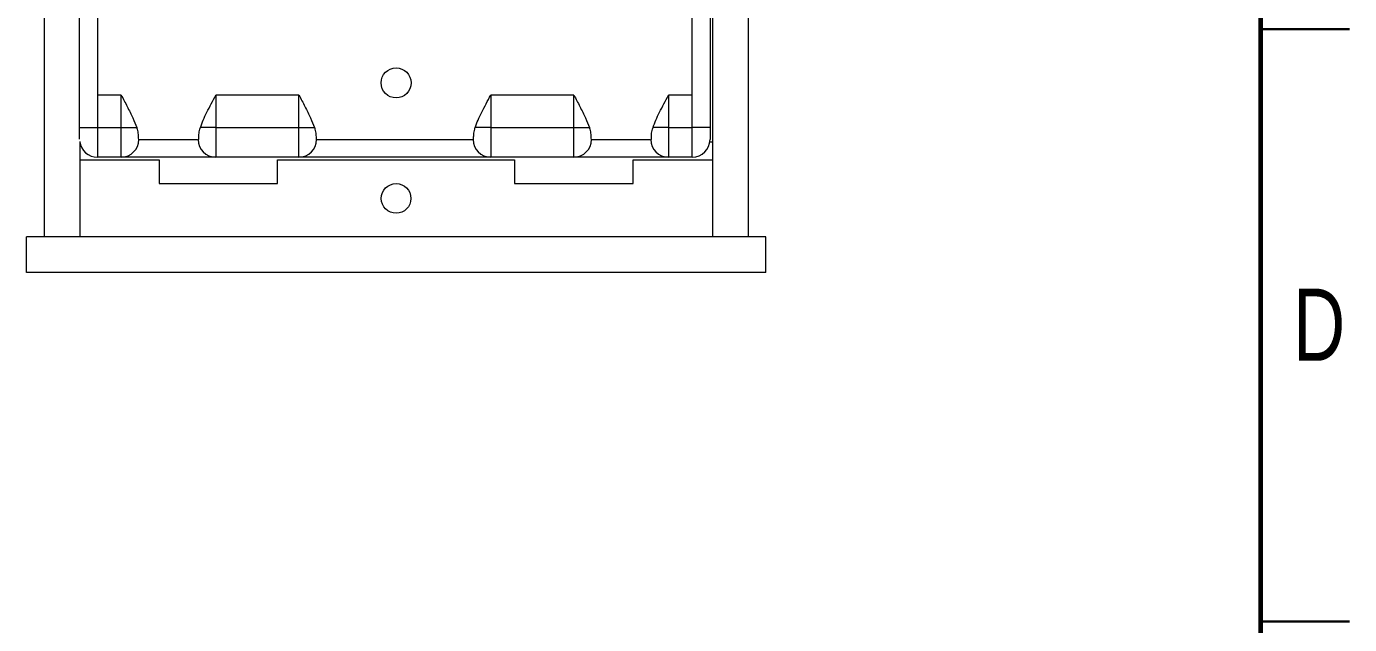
# Model space of a CAD drawing. Header units: millimetres. Extents: x 2 to 418, y 2 to 295.
# Drawn here: x 305.8 to 417.5, y 148.2 to 198.7 of the extents above; entities that cross this region are included whole.
import ezdxf

# ---------------------------------------------------------------- set-up
doc = ezdxf.new("R2010")
doc.units = ezdxf.units.MM
doc.styles.add('SLDTEXTSTYLE1', font='TXT', dxfattribs={"width": 0.75})

msp = doc.modelspace()

# ---------------------------------------------------------------- linework, layer by layer
at = {"color": 7, "linetype": 'Continuous', "lineweight": 60}
msp.add_line((410, 287), (410, 10), dxfattribs=at)
at = {"color": 7, "linetype": 'Continuous', "lineweight": 15}
for p, q in [((307.34, 245.97), (307.34, 180.97)), ((363.74, 245.97), (363.74, 180.97)), ((366.74, 245.97), (366.74, 180.97)), ((310.33, 190.2), (310.33, 235.4)), ((363.53, 235.4), (363.53, 190.2)), ((311.83, 232.65), (311.83, 192.95)), ((362.03, 192.95), (362.03, 232.65)), ((311.83, 192.95), (311.83, 190.2)), ((313.83, 192.95), (311.83, 192.95)), ((313.83, 190.2), (313.83, 192.95)), ((321.83, 192.95), (321.83, 190.2)), ((328.83, 192.95), (321.83, 192.95)), ((328.83, 190.2), (328.83, 192.95)), ((345.03, 192.95), (345.03, 190.2)), ((352.03, 192.95), (345.03, 192.95)), ((352.03, 190.2), (352.03, 192.95)), ((360.03, 192.95), (360.03, 190.2)), ((362.03, 192.95), (360.03, 192.95)), ((362.03, 190.2), (362.03, 192.95)), ((310.33, 190.2), (311.83, 190.2)), ((310.33, 189.22), (310.33, 190.2)), ((311.83, 190.2), (311.83, 187.7)), ((311.83, 190.2), (313.83, 190.2)), ((313.83, 187.7), (313.83, 190.2)), ((313.83, 190.2), (315.15, 190.2)), ((321.83, 190.2), (320.52, 190.2)), ((321.83, 190.2), (321.83, 187.7)), ((321.83, 190.2), (328.83, 190.2)), ((328.83, 187.7), (328.83, 190.2)), ((328.83, 190.2), (330.15, 190.2)), ((345.03, 190.2), (343.72, 190.2)), ((345.03, 190.2), (345.03, 187.7)), ((345.03, 190.2), (352.03, 190.2)), ((352.03, 187.7), (352.03, 190.2)), ((352.03, 190.2), (353.35, 190.2)), ((360.03, 190.2), (358.72, 190.2)), ((360.03, 190.2), (360.03, 187.7)), ((360.03, 190.2), (362.03, 190.2)), ((363.53, 190.2), (362.03, 190.2)), ((362.03, 187.7), (362.03, 190.2)), ((363.53, 190.2), (363.53, 189.2)), ((310.34, 189.03), (310.34, 180.97)), ((310.35, 188.97), (310.34, 188.97)), ((315.29, 189.2), (315.33, 189.2)), ((315.38, 189.2), (320.28, 189.2)), ((320.33, 189.2), (320.38, 189.2)), ((330.29, 189.2), (330.33, 189.2)), ((330.38, 189.2), (343.48, 189.2)), ((343.53, 189.2), (343.58, 189.2)), ((353.49, 189.2), (353.53, 189.2)), ((353.58, 189.2), (358.48, 189.2)), ((358.53, 189.2), (358.58, 189.2)), ((363.74, 188.97), (363.51, 188.97)), ((313.83, 187.7), (311.83, 187.7)), ((321.83, 187.7), (313.83, 187.7)), ((328.83, 187.7), (321.83, 187.7)), ((345.03, 187.7), (328.83, 187.7)), ((352.03, 187.7), (345.03, 187.7)), ((360.03, 187.7), (352.03, 187.7)), ((362.03, 187.7), (360.03, 187.7)), ((310.34, 187.47), (317.04, 187.47)), ((317.04, 187.47), (317.04, 185.47)), ((327.04, 185.47), (327.04, 187.47)), ((327.04, 187.47), (347.04, 187.47)), ((347.04, 187.47), (347.04, 185.47)), ((357.04, 185.47), (357.04, 187.47)), ((357.04, 187.47), (363.74, 187.47)), ((317.04, 185.47), (327.04, 185.47)), ((347.04, 185.47), (357.04, 185.47)), ((305.84, 177.97), (305.84, 180.97)), ((368.24, 180.97), (305.84, 180.97)), ((368.24, 177.97), (368.24, 180.97)), ((368.24, 177.97), (305.84, 177.97))]:
    msp.add_line(p, q, dxfattribs=at)
at = {"color": 7, "linetype": 'Continuous', "lineweight": 30}
for p, q in [((410, 198.5), (417.5, 198.5)), ((410, 148.5), (417.5, 148.5)), ((417.5, 148.5), (410, 148.5))]:
    msp.add_line(p, q, dxfattribs=at)
at = {"color": 7, "linetype": 'Continuous', "lineweight": 15}
for centre, radius in [((337.04, 193.97), 1.27), ((337.04, 184.22), 1.25)]:
    msp.add_circle(centre, radius, dxfattribs=at)
for centre, start, end in [((311.83, 189.2), 187.4309, 270), ((313.83, 189.2), 270, 360), ((321.83, 189.2), 180, 270), ((328.83, 189.2), 270, 0), ((345.03, 189.2), 180, 270), ((352.03, 189.2), 270, 360), ((360.03, 189.2), 180, 270), ((362.03, 189.2), 270, 0)]:
    msp.add_arc(centre, 1.5, start, end, dxfattribs=at)
for points, knots in [([(313.83, 192.95), (313.83, 192.95), (314.01, 192.63), (314.35, 191.97), (314.82, 191.05), (315.04, 190.47), (315.15, 190.2)], [0, 0, 0, 0, 0.004557, 0.345305, 0.696229, 1, 1, 1, 1]), ([(320.52, 190.2), (320.59, 190.41), (320.75, 190.83), (321.07, 191.51), (321.44, 192.21), (321.7, 192.7), (321.83, 192.95), (321.83, 192.95)], [0, 0, 0, 0, 0.2365, 0.478684, 0.734948, 0.995446, 1, 1, 1, 1]), ([(328.83, 192.95), (328.83, 192.95), (329.01, 192.63), (329.35, 191.97), (329.82, 191.05), (330.04, 190.47), (330.15, 190.2)], [0, 0, 0, 0, 0.0045564, 0.3453045, 0.6962288, 1, 1, 1, 1]), ([(343.72, 190.2), (343.79, 190.41), (343.95, 190.83), (344.27, 191.51), (344.64, 192.21), (344.9, 192.7), (345.03, 192.95), (345.03, 192.95)], [0, 0, 0, 0, 0.2365, 0.478684, 0.734948, 0.995446, 1, 1, 1, 1]), ([(352.03, 192.95), (352.03, 192.95), (352.21, 192.63), (352.55, 191.97), (353.02, 191.05), (353.24, 190.47), (353.35, 190.2)], [0, 0, 0, 0, 0.004557, 0.345305, 0.696229, 1, 1, 1, 1]), ([(358.72, 190.2), (358.79, 190.41), (358.95, 190.83), (359.27, 191.51), (359.64, 192.21), (359.9, 192.7), (360.03, 192.95), (360.03, 192.95)], [0, 0, 0, 0, 0.2365, 0.478683, 0.734948, 0.995446, 1, 1, 1, 1]), ([(315.15, 190.2), (315.16, 190.16), (315.22, 189.96), (315.28, 189.62), (315.28, 189.34), (315.29, 189.2)], [0, 0, 0, 0, 0.12071, 0.554441, 1, 1, 1, 1]), ([(320.38, 189.2), (320.38, 189.34), (320.38, 189.61), (320.44, 189.96), (320.5, 190.16), (320.52, 190.2)], [0, 0, 0, 0, 0.434683, 0.879289, 1, 1, 1, 1]), ([(330.15, 190.2), (330.16, 190.16), (330.22, 189.96), (330.28, 189.62), (330.28, 189.34), (330.29, 189.2)], [0, 0, 0, 0, 0.12071, 0.554441, 1, 1, 1, 1]), ([(343.58, 189.2), (343.58, 189.34), (343.58, 189.61), (343.64, 189.96), (343.7, 190.16), (343.72, 190.2)], [0, 0, 0, 0, 0.434683, 0.879289, 1, 1, 1, 1]), ([(353.35, 190.2), (353.36, 190.16), (353.42, 189.96), (353.48, 189.62), (353.48, 189.34), (353.49, 189.2)], [0, 0, 0, 0, 0.12071, 0.554441, 1, 1, 1, 1]), ([(358.58, 189.2), (358.58, 189.34), (358.58, 189.61), (358.64, 189.96), (358.7, 190.16), (358.72, 190.2)], [0, 0, 0, 0, 0.434683, 0.879289, 1, 1, 1, 1])]:
    msp.add_open_spline(points, degree=3, knots=knots, dxfattribs=at)

# ---------------------------------------------------------------- texts
at = {"color": 7, "linetype": 'Continuous', "lineweight": 0, "insert": (414.93, 176.61), "char_height": 6.1, "attachment_point": 2, "style": 'SLDTEXTSTYLE1'}
msp.add_mtext('D', dxfattribs=at)

doc.saveas('drawing.dxf')
